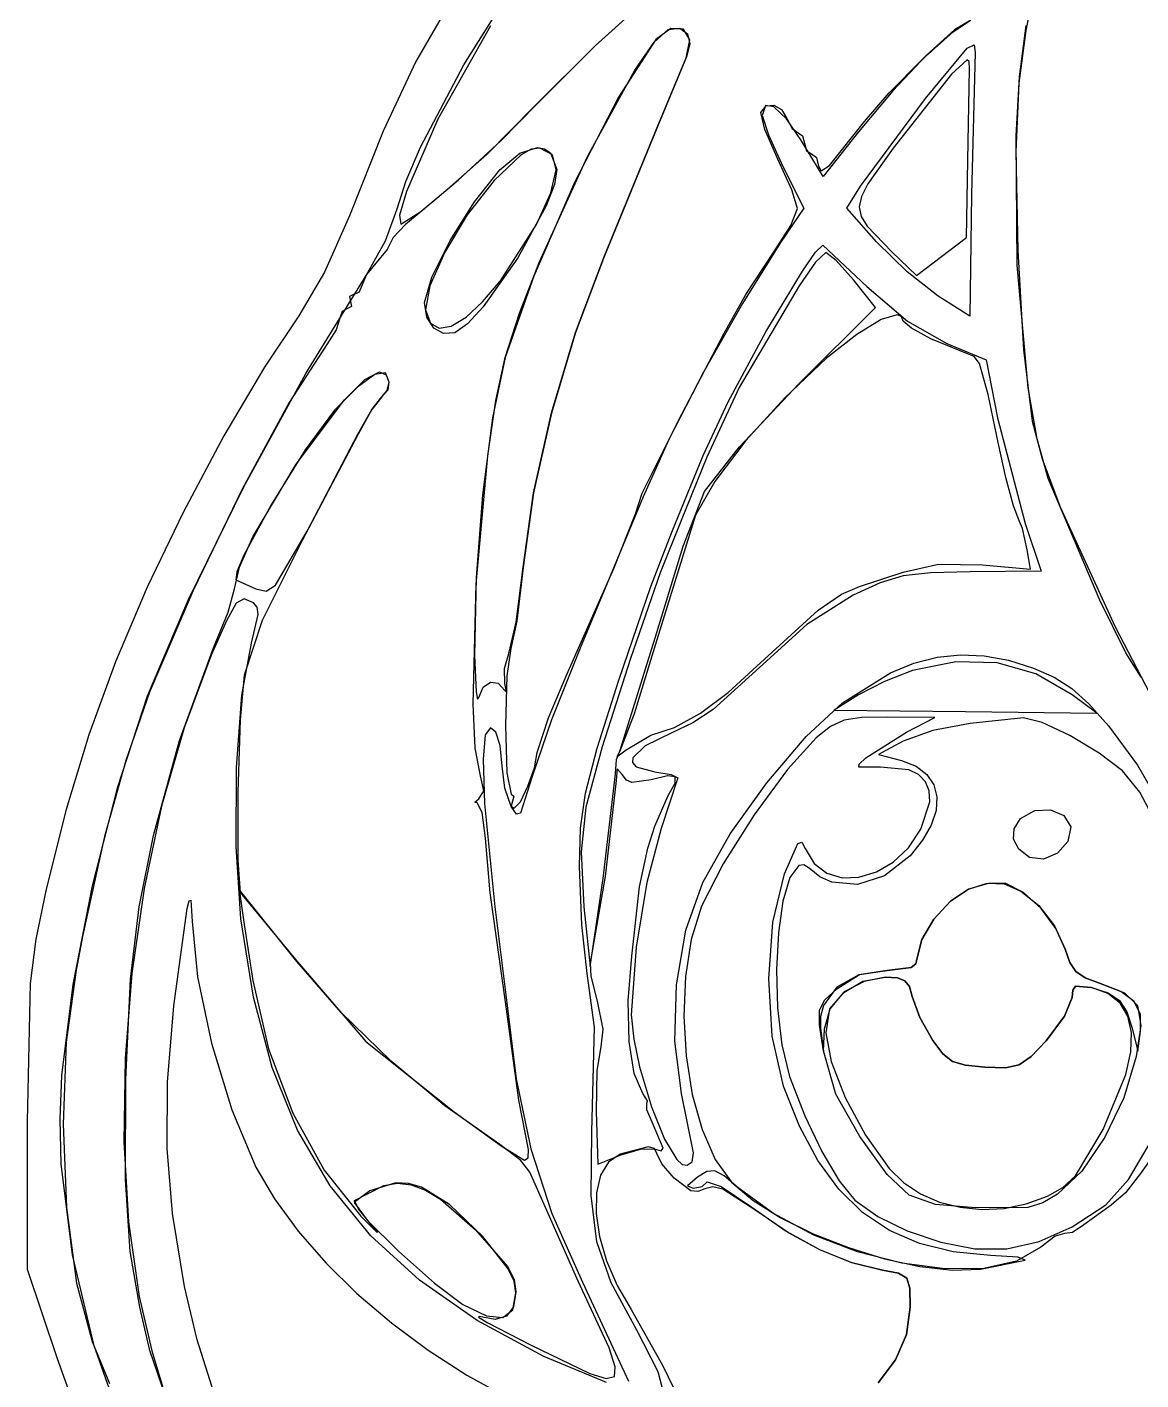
# Model space of a CAD drawing. Extents: x 92 to 340, y 24 to 544.
# Drawn here: x 100.4 to 156.2, y 415.8 to 483.7 of the extents above; entities that cross this region are included whole.
import ezdxf

# ---------------------------------------------------------------- set-up
doc = ezdxf.new("R2010")
doc.units = 0

msp = doc.modelspace()

# ---------------------------------------------------------------- linework, layer by layer
at = {"layer": 'Layer 1'}
for p, q in [((151.018909, 486.390945), (150.441825, 483.490107)), ((122.27991, 481.769124), (125.054146, 486.205191)), ((132.753184, 486.24742), (128.851679, 482.731105)), ((128.865658, 482.745922), (132.741895, 486.237542)), ((121.681924, 485.091306), (119.873127, 481.937928)), ((123.611521, 483.724688), (120.967576, 479.044399)), ((132.642858, 483.598763), (131.887114, 483.041021)), ((132.515764, 483.549021), (133.089287, 483.604457)), ((133.280366, 483.55246), (132.642858, 483.598763)), ((133.089287, 483.604457), (133.472277, 483.332636)), ((146.789487, 483.432113), (147.669343, 484.01116)), ((147.685924, 484.01116), (146.855065, 483.528747)), ((150.125976, 481.173895), (150.454878, 483.750457)), ((131.887114, 483.041021), (130.017914, 480.150826)), ((131.811548, 482.90384), (132.515764, 483.549021)), ((133.601367, 483.021574), (133.280366, 483.55246)), ((133.407587, 482.125562), (133.601367, 483.021574)), ((133.472277, 483.332636), (133.605435, 482.823285)), ((145.244568, 482.043144), (146.789487, 483.432113)), ((146.855065, 483.528747), (145.460247, 482.258735)), ((150.441825, 483.490107), (150.083756, 480.844272)), ((128.851679, 482.731105), (125.83309, 479.715382)), ((125.92446, 479.802518), (128.865658, 482.745922)), ((130.841132, 481.501988), (131.811548, 482.90384)), ((133.605435, 482.823285), (133.429459, 482.166131)), ((145.460247, 482.258735), (143.76936, 480.466965)), ((145.411564, 480.088974), (147.498202, 482.603796)), ((147.498202, 482.603796), (147.844459, 482.777953)), ((147.890182, 482.382031), (147.712029, 475.268968)), ((147.844459, 482.777953), (147.890182, 482.382031)), ((119.873127, 481.937928), (118.232935, 478.446743)), ((120.106809, 477.649299), (122.27991, 481.769124)), ((133.429459, 482.166131), (131.99718, 478.71949)), ((131.99718, 478.71949), (133.407587, 482.125562)), ((143.581181, 480.366506), (145.244568, 482.043144)), ((147.487883, 482.020875), (146.716842, 481.300414)), ((147.600237, 481.93085), (147.487883, 482.020875)), ((147.524351, 476.973592), (147.612546, 481.564997)), ((147.612546, 481.564997), (147.600237, 481.93085)), ((128.452688, 477.134855), (130.841132, 481.501988)), ((146.716842, 481.300414), (143.781377, 477.596598)), ((149.945886, 478.205592), (150.125976, 481.173895)), ((143.76936, 480.466965), (142.050295, 478.419276)), ((142.345923, 478.924454), (143.581181, 480.366506)), ((150.083756, 480.844272), (149.930639, 477.405949)), ((125.83309, 479.715382), (123.432833, 477.27826)), ((124.128693, 477.961183), (125.92446, 479.802518)), ((130.017914, 480.150826), (127.823773, 475.866707)), ((137.158323, 479.384829), (137.419847, 479.715652)), ((137.388301, 479.736488), (137.230642, 479.238426)), ((137.815107, 479.660834), (137.388301, 479.736488)), ((137.419847, 479.715652), (137.802716, 479.755202)), ((137.802716, 479.755202), (138.190149, 479.531425)), ((138.441806, 479.056211), (137.815107, 479.660834)), ((138.190149, 479.531425), (138.465365, 479.072268)), ((142.146251, 475.684541), (145.411564, 480.088974)), ((120.967576, 479.044399), (119.391232, 475.425999)), ((137.354864, 478.534634), (137.158323, 479.384829)), ((137.230642, 479.238426), (137.53531, 478.25422)), ((139.199143, 477.967367), (138.441806, 479.056211)), ((138.465365, 479.072268), (138.720071, 478.573969)), ((140.589309, 476.727838), (142.345923, 478.924454)), ((118.232935, 478.446743), (116.543035, 474.197229)), ((131.99718, 478.71949), (129.316773, 472.193097)), ((129.316773, 472.193097), (131.99718, 478.71949)), ((138.010987, 477.042031), (137.354864, 478.534634)), ((137.53531, 478.25422), (138.267809, 476.644803)), ((138.720071, 478.573969), (139.018168, 478.366712)), ((139.018168, 478.366712), (139.250605, 478.211269)), ((139.250605, 478.211269), (139.34731, 477.837545)), ((142.050295, 478.419276), (140.285347, 476.179136)), ((150.001382, 471.726813), (149.945886, 478.205592)), ((119.371795, 475.926084), (120.106809, 477.649299)), ((121.994822, 475.991193), (124.128693, 477.961183)), ((125.079413, 477.349802), (125.959209, 477.632008)), ((125.653262, 477.538963), (125.142616, 477.261811)), ((126.078977, 477.590953), (125.653262, 477.538963)), ((125.959209, 477.632008), (126.319413, 477.564555)), ((126.716513, 477.258758), (126.078977, 477.590953)), ((126.319413, 477.564555), (126.610139, 477.357993)), ((140.285347, 476.179136), (139.199143, 477.967367)), ((139.34731, 477.837545), (139.450939, 477.463821)), ((143.781377, 477.596598), (142.5161, 475.804529)), ((123.432833, 477.27826), (121.018023, 475.15361)), ((125.142616, 477.261811), (123.785567, 475.974877)), ((124.068848, 476.511805), (125.079413, 477.349802)), ((126.052403, 471.860797), (128.452688, 477.134855)), ((126.610139, 477.357993), (126.934111, 476.527328)), ((126.90042, 476.510041), (126.716513, 477.258758)), ((138.705563, 475.510665), (138.010987, 477.042031)), ((139.450939, 477.463821), (139.700088, 477.308378)), ((139.700088, 477.308378), (139.949414, 477.126962)), ((139.949414, 477.126962), (140.053219, 476.691016)), ((147.461204, 473.111025), (147.524351, 476.973592)), ((149.930639, 477.405949), (150.027752, 472.469454)), ((122.806393, 474.908622), (124.068848, 476.511805)), ((126.630832, 475.346723), (126.90042, 476.510041)), ((126.934111, 476.527328), (126.820985, 475.778324)), ((138.267809, 476.644803), (139.304977, 474.590224)), ((140.053219, 476.691016), (140.182804, 476.453161)), ((140.182804, 476.453161), (140.589309, 476.727838)), ((118.938397, 474.543657), (119.371795, 475.926084)), ((120.121499, 474.421386), (121.994822, 475.991193)), ((123.785567, 475.974877), (122.445529, 474.252113)), ((127.823773, 475.866707), (125.775086, 471.182735)), ((126.820985, 475.778324), (126.405941, 474.707914)), ((138.994532, 474.56694), (138.705563, 475.510665)), ((141.460097, 474.589871), (142.146251, 475.684541)), ((142.5161, 475.804529), (142.197392, 475.177643)), ((119.391232, 475.425999), (119.044071, 474.233129)), ((121.018023, 475.15361), (119.343386, 473.771911)), ((121.584717, 472.962374), (122.806393, 474.908622)), ((125.907879, 473.77072), (126.630832, 475.346723)), ((142.197392, 475.177643), (142.08694, 474.652489)), ((147.712029, 475.268968), (147.633712, 469.172612)), ((116.543035, 474.197229), (115.289262, 471.368919)), ((118.342202, 472.949188), (118.938397, 474.543657)), ((119.044071, 474.233129), (119.107378, 473.780598)), ((119.107378, 473.780598), (120.121499, 474.421386)), ((122.445529, 474.252113), (121.316033, 472.385581)), ((126.405941, 474.707914), (124.973326, 472.088631)), ((139.304977, 474.590224), (138.147512, 472.862317)), ((138.651896, 473.716877), (138.994532, 474.56694)), ((142.956582, 472.889834), (141.460097, 474.589871)), ((142.08694, 474.652489), (142.183971, 474.170793)), ((142.183971, 474.170793), (142.487712, 473.67428)), ((119.343386, 473.771911), (118.72285, 473.121256)), ((124.105211, 470.933988), (125.907879, 473.77072)), ((137.828248, 472.411467), (138.651896, 473.716877)), ((142.487712, 473.67428), (143.712232, 472.403705)), ((117.379824, 471.211316), (118.342202, 472.949188)), ((118.72285, 473.121256), (118.42828, 472.516242)), ((120.662219, 471.128639), (121.584717, 472.962374)), ((138.147512, 472.862317), (136.228504, 469.802034)), ((144.480539, 471.393041), (142.956582, 472.889834)), ((146.210606, 472.157114), (147.461204, 473.111025)), ((118.42828, 472.516242), (117.38635, 471.261807)), ((121.316033, 472.385581), (120.56423, 470.691624)), ((124.973326, 472.088631), (123.242724, 469.640996)), ((129.316773, 472.193097), (127.865726, 468.354773)), ((127.866839, 468.357557), (129.316773, 472.193097)), ((136.41008, 470.252818), (137.828248, 472.411467)), ((139.239751, 471.425276), (139.899815, 472.371435)), ((139.899815, 472.371435), (140.269824, 472.722264)), ((140.4127, 472.369486), (139.901877, 471.877184)), ((140.269824, 472.722264), (142.464809, 470.663099)), ((140.937457, 471.96238), (140.4127, 472.369486)), ((143.712232, 472.403705), (144.960361, 471.203202)), ((144.960361, 471.203202), (146.210606, 472.157114)), ((150.027752, 472.469454), (150.318408, 467.485004)), ((125.067187, 469.325287), (126.052403, 471.860797)), ((137.412455, 468.384947), (139.239751, 471.425276)), ((139.901877, 471.877184), (139.075671, 470.69379)), ((141.796648, 470.983774), (140.937457, 471.96238)), ((146.043389, 470.181204), (144.480539, 471.393041)), ((150.559852, 465.580218), (150.001382, 471.726813)), ((115.289262, 471.368919), (114.005855, 469.185665)), ((114.36011, 466.295211), (117.379824, 471.211316)), ((117.38635, 471.261807), (117.122296, 470.620413)), ((120.297298, 469.862998), (120.662219, 471.128639)), ((123.215719, 469.886105), (124.105211, 470.933988)), ((125.775086, 471.182735), (124.342251, 467.092985)), ((142.89414, 469.598062), (141.796648, 470.983774)), ((116.748704, 470.252818), (116.548944, 470.149189)), ((116.548944, 470.149189), (116.593129, 469.90004)), ((117.012494, 470.360812), (116.748704, 470.252818)), ((117.122296, 470.620413), (117.012494, 470.360812)), ((120.56423, 470.691624), (120.35727, 469.486584)), ((135.31541, 468.312539), (136.41008, 470.252818)), ((139.075671, 470.69379), (136.066475, 465.593591)), ((142.464809, 470.663099), (144.498089, 468.924962)), ((147.633712, 469.172612), (146.043389, 470.181204)), ((116.173764, 469.405842), (116.063962, 469.06572)), ((116.437554, 469.547262), (116.173764, 469.405842)), ((116.637314, 469.650891), (116.437554, 469.547262)), ((116.593129, 469.90004), (116.637314, 469.650891)), ((120.424287, 469.120406), (120.297298, 469.862998)), ((120.35727, 469.486584), (120.594543, 468.826581)), ((122.383142, 469.123046), (123.215719, 469.886105)), ((123.242724, 469.640996), (122.455196, 468.785146)), ((136.228504, 469.802034), (134.282873, 466.366175)), ((139.060854, 465.780299), (142.89414, 469.598062)), ((114.005855, 469.185665), (112.279619, 466.618659)), ((116.063962, 469.06572), (115.869317, 468.47808)), ((120.762877, 468.57602), (120.424287, 469.120406)), ((120.594543, 468.826581), (121.035789, 468.564908)), ((121.035789, 468.564908), (121.644244, 468.673188)), ((121.644244, 468.673188), (122.383142, 469.123046)), ((122.455196, 468.785146), (121.820593, 468.336528)), ((124.342251, 467.092985), (125.067187, 469.325287)), ((143.179141, 469.003852), (141.959868, 468.258757)), ((143.991153, 469.243658), (143.179141, 469.003852)), ((144.210154, 469.157449), (143.991153, 469.243658)), ((144.286202, 468.924962), (144.210154, 469.157449)), ((144.708902, 468.57408), (144.286202, 468.924962)), ((144.498089, 468.924962), (146.482951, 467.792191)), ((115.869317, 468.47808), (115.401092, 467.741744)), ((121.249501, 468.293506), (120.762877, 468.57602)), ((121.820593, 468.336528), (121.249501, 468.293506)), ((127.865726, 468.354773), (126.661104, 464.313448)), ((126.662339, 464.31799), (127.866839, 468.357557)), ((133.008242, 463.902814), (135.31541, 468.312539)), ((135.51392, 464.877231), (137.412455, 468.384947)), ((141.959868, 468.258757), (140.443038, 467.061588)), ((145.682894, 468.032698), (144.708902, 468.57408)), ((147.520118, 467.277488), (145.682894, 468.032698)), ((115.401092, 467.741744), (113.522891, 464.844957)), ((146.482951, 467.792191), (148.44228, 466.980096)), ((150.318408, 467.485004), (150.74592, 463.902814)), ((124.342251, 467.092985), (123.71161, 464.075383)), ((123.874124, 464.937643), (124.342251, 467.092985)), ((140.443038, 467.061588), (138.354427, 465.083408)), ((147.842899, 467.14696), (147.520118, 467.277488)), ((148.106347, 466.795505), (147.842899, 467.14696)), ((148.55023, 465.241959), (148.106347, 466.795505)), ((148.44228, 466.980096), (149.020836, 464.067209)), ((112.279619, 466.618659), (110.251989, 463.166787)), ((111.253481, 460.617304), (114.36011, 466.295211)), ((116.295456, 464.976075), (117.313097, 465.993371)), ((117.810345, 466.241997), (116.949727, 465.612189)), ((117.313097, 465.993371), (118.039519, 466.37226)), ((118.347841, 466.330864), (117.810345, 466.241997)), ((118.039519, 466.37226), (118.377127, 466.224898)), ((118.533408, 465.863907), (118.347841, 466.330864)), ((118.377127, 466.224898), (118.520532, 465.875725)), ((134.282873, 466.366175), (132.546858, 462.991831)), ((116.949727, 465.612189), (115.794792, 464.456323)), ((118.455444, 465.46411), (118.167577, 465.129423)), ((118.167577, 465.129423), (118.425899, 465.438457)), ((118.425899, 465.438457), (118.533408, 465.863907)), ((118.520532, 465.875725), (118.455444, 465.46411)), ((136.066475, 465.593591), (134.457454, 462.104705)), ((136.090949, 462.617688), (139.060854, 465.780299)), ((151.008478, 463.027146), (150.559852, 465.580218)), ((113.522891, 464.844957), (111.171813, 460.497492)), ((113.864964, 461.74249), (116.295456, 464.976075)), ((117.663898, 464.485868), (118.167577, 465.129423)), ((118.167577, 465.129423), (117.66553, 464.485868)), ((123.466975, 462.163563), (123.874124, 464.937643)), ((134.270129, 462.178082), (135.51392, 464.877231)), ((138.354427, 465.083408), (136.411668, 462.930205)), ((149.054702, 462.84448), (148.55023, 465.241959)), ((115.794792, 464.456323), (114.322049, 462.466941)), ((116.967074, 463.256525), (117.663898, 464.485868)), ((117.66553, 464.485868), (116.972718, 463.256525)), ((123.71161, 464.075383), (123.210054, 460.220473)), ((126.661104, 464.313448), (125.764789, 460.305989)), ((125.765881, 460.314075), (126.662339, 464.31799)), ((149.020836, 464.067209), (150.402667, 458.773069)), ((116.972718, 463.256525), (114.166016, 457.918641)), ((114.422486, 458.391716), (116.967074, 463.256525)), ((131.212249, 460.291778), (133.008242, 463.902814)), ((150.74592, 463.902814), (151.257635, 462.02453)), ((110.251989, 463.166787), (108.199025, 459.323662)), ((132.546858, 462.991831), (131.256699, 460.116095)), ((134.333629, 460.375034), (136.090949, 462.617688)), ((136.411668, 462.930205), (134.843823, 460.876486)), ((149.429705, 461.08059), (149.054702, 462.84448)), ((151.559779, 461.031907), (151.008478, 463.027146)), ((114.322049, 462.466941), (112.609163, 459.705902)), ((122.892862, 455.730447), (123.466975, 462.163563)), ((132.69427, 458.349383), (134.270129, 462.178082)), ((134.457454, 462.104705), (133.156056, 458.93323)), ((151.257635, 462.02453), (152.138247, 459.642182)), ((111.704943, 458.103959), (113.864964, 461.74249)), ((108.471761, 454.969692), (111.253481, 460.617304)), ((134.843823, 460.876486), (133.879957, 459.196755)), ((149.822347, 459.669478), (149.429705, 461.08059)), ((154.145774, 454.929685), (151.559779, 461.031907)), ((111.171813, 460.497492), (108.713843, 455.416932)), ((123.210054, 460.220473), (122.892713, 456.067047)), ((125.764789, 460.305989), (125.238659, 456.569265)), ((125.240071, 456.585493), (125.765881, 460.314075)), ((131.256699, 460.116095), (128.098278, 452.529251)), ((130.880638, 459.261314), (131.212249, 460.291778)), ((133.261537, 457.647619), (134.333629, 460.375034)), ((108.199025, 459.323662), (106.396786, 455.582898)), ((112.609163, 459.705902), (111.251017, 457.194498)), ((129.789496, 456.522345), (130.880638, 459.261314)), ((133.879957, 459.196755), (131.942853, 452.93671)), ((150.120797, 458.875727), (149.822347, 459.669478)), ((152.138247, 459.642182), (154.914345, 453.592171)), ((133.156056, 458.93323), (132.105301, 456.307167)), ((150.268259, 458.522949), (150.120797, 458.875727)), ((150.501445, 457.461088), (150.268259, 458.522949)), ((150.402667, 458.773069), (151.205942, 456.39217)), ((111.02539, 456.580482), (111.704943, 458.103959)), ((114.166016, 457.918641), (112.166735, 453.920079)), ((112.833706, 455.683748), (114.422486, 458.391716)), ((131.636685, 455.620777), (132.69427, 458.349383)), ((111.251017, 457.194498), (110.890873, 456.351562)), ((131.938619, 453.319474), (133.261537, 457.647619)), ((150.661253, 456.487068), (150.501445, 457.461088)), ((110.772292, 455.492939), (111.02539, 456.580482)), ((124.894304, 453.821653), (125.240071, 456.585493)), ((125.238659, 456.569265), (124.924378, 453.880259)), ((127.425883, 451.202806), (129.789496, 456.522345)), ((144.286202, 456.339959), (146.052429, 456.742964)), ((146.052429, 456.742964), (148.267655, 456.703321)), ((148.267655, 456.703321), (150.661253, 456.487068)), ((110.890873, 456.351562), (110.842495, 455.95402)), ((110.842495, 455.95402), (111.843679, 455.497525)), ((122.892713, 456.067047), (122.814722, 452.153895)), ((132.105301, 456.307167), (130.616892, 452.006655)), ((143.137369, 455.799702), (141.790298, 455.183906)), ((142.098978, 455.622056), (144.286202, 456.339959)), ((144.2907, 456.145755), (143.137369, 455.799702)), ((145.65874, 456.303689), (144.2907, 456.145755)), ((147.64994, 456.355129), (145.65874, 456.303689)), ((151.205942, 456.39217), (147.64994, 456.355129)), ((106.396786, 455.582898), (104.813767, 451.839995)), ((108.713843, 455.416932), (106.514967, 450.320861)), ((110.46736, 454.330315), (110.772292, 455.492939)), ((111.843679, 455.497525), (112.366325, 455.390397)), ((112.366325, 455.390397), (112.833706, 455.683748)), ((122.73441, 449.736142), (122.892862, 455.730447)), ((130.039615, 450.922347), (131.636685, 455.620777)), ((141.790298, 455.183906), (139.46258, 453.718775)), ((140.0302, 454.423052), (141.203661, 455.232402)), ((141.203661, 455.232402), (142.098978, 455.622056)), ((106.426773, 450.144472), (108.471761, 454.969692)), ((110.868292, 454.779005), (110.373868, 453.904336)), ((111.263828, 455.007429), (110.868292, 454.779005)), ((111.730437, 454.800083), (111.263828, 455.007429)), ((111.912333, 454.585561), (111.730437, 454.800083)), ((111.957406, 454.217911), (111.912333, 454.585561)), ((155.44236, 452.291969), (154.145774, 454.929685)), ((110.373868, 453.904336), (109.610594, 452.172945)), ((109.734066, 452.53666), (110.46736, 454.330315)), ((112.166735, 453.920079), (111.262301, 451.166117)), ((111.624251, 452.776901), (111.957406, 454.217911)), ((124.52499, 452.250557), (124.894304, 453.821653)), ((124.924378, 453.880259), (124.632587, 452.512318)), ((136.957592, 451.629667), (140.0302, 454.423052)), ((130.129574, 447.461948), (131.938619, 453.319474)), ((139.46258, 453.718775), (137.084592, 451.561228)), ((154.914345, 453.592171), (156.858769, 449.840113)), ((108.026268, 447.902039), (109.734066, 452.53666)), ((111.15025, 450.172744), (111.624251, 452.776901)), ((124.632587, 452.512318), (124.42781, 451.131639)), ((128.098278, 452.529251), (126.65718, 448.928843)), ((131.942853, 452.93671), (130.814095, 449.228263)), ((104.813767, 451.839995), (103.483061, 448.185099)), ((109.610594, 452.172945), (108.249611, 448.540398)), ((122.814722, 452.153895), (122.893568, 450.344938)), ((124.308825, 451.511663), (124.52499, 452.250557)), ((130.616892, 452.006655), (129.203824, 447.575504)), ((143.65205, 451.289953), (144.823335, 451.767685)), ((146.927826, 451.845953), (144.75328, 451.400714)), ((144.823335, 451.767685), (145.988709, 452.067377)), ((145.988709, 452.067377), (147.159175, 452.191021)), ((148.992966, 451.791063), (146.927826, 451.845953)), ((147.159175, 452.191021), (148.34574, 452.140611)), ((148.34574, 452.140611), (149.559408, 451.918139)), ((150.937986, 451.237698), (148.992966, 451.791063)), ((149.559408, 451.918139), (150.811184, 451.525598)), ((156.208687, 451.070867), (155.44236, 452.291969)), ((111.262301, 451.166117), (111.065627, 448.937448)), ((124.331314, 450.748428), (124.308825, 451.511663)), ((124.42781, 451.131639), (124.361477, 448.64715)), ((126.506896, 449.032869), (127.425883, 451.202806)), ((137.084592, 451.561228), (134.773984, 449.449632)), ((135.514713, 450.297104), (136.957592, 451.629667)), ((141.247725, 449.7924), (143.65205, 451.289953)), ((144.75328, 451.400714), (143.35284, 450.852762)), ((150.811184, 451.525598), (151.858593, 451.06837)), ((152.752168, 450.187511), (150.937986, 451.237698)), ((151.858593, 451.06837), (152.742291, 450.504879)), ((123.015805, 450.056277), (123.24263, 450.573213)), ((123.24263, 450.573213), (123.606179, 450.823349)), ((123.606179, 450.823349), (124.000949, 450.778144)), ((124.000949, 450.778144), (124.321437, 450.409056)), ((124.321437, 450.409056), (124.408, 450.326858)), ((124.408, 450.326858), (124.331314, 450.748428)), ((128.96109, 447.513415), (130.039615, 450.922347)), ((143.35284, 450.852762), (142.054528, 450.182572)), ((152.742291, 450.504879), (153.600324, 449.728993)), ((104.93004, 445.567707), (106.426773, 450.144472)), ((106.514967, 450.320861), (105.341098, 446.897768)), ((110.886592, 446.546269), (111.15025, 450.172744)), ((122.846837, 447.510578), (122.73441, 449.736142)), ((122.893568, 450.344938), (122.952537, 449.976142)), ((122.952537, 449.976142), (123.015805, 450.056277)), ((134.130473, 449.264644), (135.514713, 450.297104)), ((139.426646, 448.104858), (141.247725, 449.7924)), ((142.054528, 450.182572), (140.828978, 449.424805)), ((153.985833, 449.269935), (152.752168, 450.187511)), ((153.600324, 449.728993), (154.570739, 448.634582)), ((125.941746, 447.294026), (126.506896, 449.032869)), ((130.814095, 449.228263), (130.091474, 447.35682)), ((132.83123, 448.549419), (134.130473, 449.264644)), ((134.773984, 449.449632), (133.751931, 448.783548)), ((140.828978, 449.424805), (147.407229, 449.347546)), ((142.197696, 449.048055), (141.324939, 448.913409)), ((143.504799, 449.070616), (142.197696, 449.048055)), ((145.873703, 449.055094), (143.504799, 449.070616)), ((144.462591, 448.323079), (145.873703, 449.055094)), ((147.407229, 449.347546), (153.985833, 449.269935)), ((150.319059, 449.032516), (147.637593, 448.756643)), ((151.249874, 448.802791), (150.319059, 449.032516)), ((108.249611, 448.540398), (107.127555, 444.607924)), ((111.065627, 448.937448), (110.949122, 445.301756)), ((123.609046, 448.530573), (123.335069, 448.179146)), ((123.879847, 448.317743), (123.609046, 448.530573)), ((124.361477, 448.64715), (124.432462, 446.268825)), ((126.65718, 448.928843), (125.69974, 446.088583)), ((131.643344, 448.168562), (132.83123, 448.549419)), ((133.751931, 448.783548), (132.693564, 448.283921)), ((140.650025, 448.597987), (139.936449, 448.033096)), ((141.324939, 448.913409), (140.650025, 448.597987)), ((142.409776, 447.027326), (144.462591, 448.323079)), ((145.779996, 448.404262), (144.286202, 447.867996)), ((147.637593, 448.756643), (145.779996, 448.404262)), ((152.645894, 448.144574), (151.249874, 448.802791)), ((154.570739, 448.634582), (156.033401, 446.655983)), ((103.483061, 448.185099), (102.346625, 444.444147)), ((106.713228, 443.135126), (108.026268, 447.902039)), ((123.335069, 448.179146), (123.235685, 446.966427)), ((124.09072, 447.645001), (123.879847, 448.317743)), ((124.184912, 446.616692), (124.09072, 447.645001)), ((130.414971, 447.437254), (131.643344, 448.168562)), ((132.693564, 448.283921), (131.351459, 447.623548)), ((137.45029, 445.781887), (139.426646, 448.104858)), ((139.936449, 448.033096), (138.490451, 446.45012)), ((144.286202, 447.867996), (143.051479, 447.200892)), ((154.118246, 447.266222), (152.645894, 448.144574)), ((123.106116, 446.123156), (122.846837, 447.510578)), ((123.235685, 446.966427), (123.307817, 444.738767)), ((125.806797, 446.53138), (125.941746, 447.294026)), ((128.365728, 445.263127), (128.96109, 447.513415)), ((129.203824, 447.575504), (128.379089, 444.557527)), ((129.924918, 446.938646), (130.129574, 447.461948)), ((129.945776, 447.084961), (130.414971, 447.437254)), ((130.091474, 447.35682), (129.945776, 447.084961)), ((130.745127, 447.034778), (130.726548, 446.787388)), ((131.351459, 447.623548), (130.745127, 447.034778)), ((142.089679, 446.7187), (142.409776, 447.027326)), ((143.051479, 447.200892), (144.211766, 446.895034)), ((155.278059, 446.376097), (154.118246, 447.266222)), ((105.341098, 446.897768), (104.264596, 443.088912)), ((110.859472, 442.580531), (110.886592, 446.546269)), ((124.327478, 445.510733), (124.184912, 446.616692)), ((125.486045, 445.607174), (125.806797, 446.53138)), ((129.86499, 446.227225), (129.924918, 446.938646)), ((129.955345, 446.483077), (129.911557, 445.897025)), ((130.211065, 446.187008), (129.955345, 446.483077)), ((130.726548, 446.787388), (130.902317, 446.58207)), ((130.902317, 446.58207), (131.850777, 446.329883)), ((131.850777, 446.329883), (132.660579, 446.193094)), ((138.490451, 446.45012), (136.8182, 444.177276)), ((142.069389, 446.562011), (142.089679, 446.7187)), ((143.154843, 446.563423), (142.069389, 446.562011)), ((144.570662, 446.431467), (143.154843, 446.563423)), ((144.211766, 446.895034), (144.938184, 446.609215)), ((145.062858, 446.185864), (144.570662, 446.431467)), ((144.938184, 446.609215), (145.475384, 446.19671)), ((156.139906, 445.301865), (155.278059, 446.376097)), ((156.033401, 446.655983), (157.03066, 444.925827)), ((123.266807, 445.376898), (123.106116, 446.123156)), ((124.432462, 446.268825), (124.639642, 445.206638)), ((125.69974, 446.088583), (125.112806, 444.253564)), ((129.251862, 440.972244), (129.86499, 446.227225)), ((129.911557, 445.897025), (129.351786, 441.083149)), ((130.419651, 445.915656), (130.211065, 446.187008)), ((130.693357, 445.788898), (130.419651, 445.915656)), ((131.65428, 445.930539), (130.693357, 445.788898)), ((132.473243, 446.123856), (131.65428, 445.930539)), ((132.997306, 446.019792), (132.159105, 443.484376)), ((132.862721, 446.079543), (132.473243, 446.123856)), ((132.505886, 445.136083), (132.86088, 445.762115)), ((132.660579, 446.193094), (132.997306, 446.019792)), ((132.86088, 445.762115), (132.862721, 446.079543)), ((135.621373, 443.212654), (137.45029, 445.781887)), ((145.404861, 445.830306), (145.062858, 446.185864)), ((145.591884, 445.372139), (145.404861, 445.830306)), ((145.475384, 446.19671), (145.821703, 445.676453)), ((145.821703, 445.676453), (145.975479, 445.067379)), ((103.657509, 440.612322), (104.93004, 445.567707)), ((110.949122, 445.301756), (110.941229, 441.874623)), ((122.816971, 444.802311), (123.017922, 444.966397)), ((123.017922, 444.966397), (123.266807, 445.376898)), ((124.644934, 444.585749), (124.327478, 445.510733)), ((124.639642, 445.206638), (124.777182, 445.102216)), ((124.777182, 445.102216), (124.707023, 444.852802)), ((125.105629, 444.827893), (125.486045, 445.607174)), ((128.112538, 443.505295), (128.365728, 445.263127)), ((131.850072, 443.606085), (132.505886, 445.136083)), ((145.619141, 444.818709), (145.591884, 445.372139)), ((145.975479, 445.067379), (145.935052, 444.388422)), ((156.909145, 443.847352), (156.139906, 445.301865)), ((102.346625, 444.444147), (101.346417, 440.443077)), ((107.127555, 444.607924), (106.255051, 440.47039)), ((122.934314, 444.778719), (122.816971, 444.802311)), ((123.198897, 444.288489), (122.934314, 444.778719)), ((123.352355, 443.002129), (123.198897, 444.288489)), ((123.307817, 444.738767), (123.832486, 439.561132)), ((124.707023, 444.852802), (124.641935, 444.603653)), ((124.641935, 444.603653), (124.79169, 444.500024)), ((124.903609, 444.205162), (124.644934, 444.585749)), ((124.79169, 444.500024), (125.105629, 444.827893)), ((125.112806, 444.253564), (124.903609, 444.205162)), ((128.379089, 444.557527), (128.154502, 442.312271)), ((145.175203, 443.455448), (145.619141, 444.818709)), ((145.935052, 444.388422), (145.698758, 443.658516)), ((150.166306, 443.979676), (150.878063, 444.386281)), ((150.878063, 444.386281), (151.674388, 444.429512)), ((151.674388, 444.429512), (152.346292, 444.143933)), ((131.485652, 442.501537), (131.850072, 443.606085)), ((136.8182, 444.177276), (135.264682, 441.720348)), ((145.698758, 443.658516), (145.264936, 442.896596)), ((149.843591, 443.47586), (150.166306, 443.979676)), ((152.346292, 444.143933), (152.684788, 443.564104)), ((104.264596, 443.088912), (103.187565, 438.15002)), ((106.008378, 439.561132), (106.713228, 443.135126)), ((123.598947, 440.266688), (123.352355, 443.002129)), ((128.060531, 441.57373), (128.112538, 443.505295)), ((132.159105, 443.484376), (131.445039, 440.775394)), ((134.242612, 440.78633), (135.621373, 443.212654)), ((144.552494, 442.523913), (145.175203, 443.455448)), ((145.264936, 442.896596), (144.631924, 442.121595)), ((149.820054, 442.950579), (149.843591, 443.47586)), ((150.083855, 442.454336), (149.820054, 442.950579)), ((152.684788, 443.564104), (152.543335, 442.841852)), ((111.095084, 438.958587), (110.859472, 442.580531)), ((128.154502, 442.312271), (128.287367, 439.561132)), ((131.079958, 440.561258), (131.485652, 442.501537)), ((138.341893, 441.209311), (139.01517, 442.740059)), ((139.01517, 442.740059), (139.20847, 442.799937)), ((139.20847, 442.799937), (139.380471, 442.48037)), ((139.380471, 442.48037), (139.822833, 441.728129)), ((143.791144, 441.805285), (144.552494, 442.523913)), ((150.623153, 442.037634), (150.083855, 442.454336)), ((152.029679, 442.255694), (151.328169, 441.942124)), ((152.543335, 442.841852), (152.029679, 442.255694)), ((110.941229, 441.874623), (111.070389, 440.271627)), ((128.177432, 438.658505), (128.060531, 441.57373)), ((135.264682, 441.720348), (134.174879, 439.585121)), ((139.052816, 441.63332), (138.60759, 441.030783)), ((139.308253, 441.666183), (139.052816, 441.63332)), ((139.582966, 441.492592), (139.308253, 441.666183)), ((139.822833, 441.728129), (140.455364, 441.244059)), ((142.945954, 441.308775), (143.791144, 441.805285)), ((144.631924, 442.121595), (143.353281, 441.12062)), ((151.328169, 441.942124), (150.623153, 442.037634)), ((128.595342, 436.562519), (129.251862, 440.972244)), ((129.351786, 441.083149), (128.599928, 436.759016)), ((137.756695, 438.791745), (138.341893, 441.209311)), ((138.60759, 441.030783), (138.262921, 439.850099)), ((140.116157, 441.068), (139.582966, 441.492592)), ((140.707622, 440.790971), (140.116157, 441.068)), ((140.455364, 441.244059), (141.223262, 441.018951)), ((141.223262, 441.018951), (142.071726, 441.043593)), ((143.353281, 441.12062), (142.004787, 440.67203)), ((142.071726, 441.043593), (142.945954, 441.308775)), ((101.346417, 440.443077), (100.823886, 437.94149)), ((102.695401, 435.66051), (103.657509, 440.612322)), ((106.255051, 440.47039), (105.642723, 436.222661)), ((113.900022, 436.819694), (111.019589, 440.435316)), ((111.019589, 440.435316), (111.271473, 438.675306)), ((111.070389, 440.271627), (113.834758, 436.915297)), ((124.352128, 434.798629), (123.598947, 440.266688)), ((130.687316, 437.091686), (131.079958, 440.561258)), ((131.445039, 440.775394), (130.905332, 437.542536)), ((133.403998, 438.387434), (134.242612, 440.78633)), ((142.004787, 440.67203), (140.707622, 440.790971)), ((146.658259, 439.844771), (147.556454, 440.446252)), ((147.556454, 440.446252), (146.658259, 439.844771)), ((147.556454, 440.446252), (148.504176, 440.739135)), ((148.568398, 440.735574), (147.556454, 440.446252)), ((148.504176, 440.739135), (149.348346, 440.713922)), ((149.401483, 440.739411), (148.568398, 440.735574)), ((149.348346, 440.713922), (150.178162, 440.349911)), ((150.3124, 440.274642), (149.401483, 440.739411)), ((150.178162, 440.349911), (151.082823, 439.626396)), ((151.203738, 439.471835), (150.3124, 440.274642)), ((105.57569, 435.937689), (106.008378, 439.561132)), ((108.399419, 439.478626), (108.507614, 439.865209)), ((108.507614, 439.865209), (108.588111, 439.893344)), ((108.588111, 439.893344), (108.655624, 438.826295)), ((123.832486, 439.561132), (124.374706, 435.151407)), ((128.287367, 439.561132), (128.595342, 436.562519)), ((134.174879, 439.585121), (133.663114, 437.928697)), ((138.262921, 439.850099), (138.034447, 438.256383)), ((145.832957, 438.937994), (146.658259, 439.844771)), ((146.658259, 439.844771), (145.832957, 438.937994)), ((151.082823, 439.626396), (151.873487, 438.604178)), ((107.741576, 434.587668), (108.399419, 439.478626)), ((111.725333, 435.025486), (111.095084, 438.958587)), ((145.228582, 437.924655), (145.832957, 438.937994)), ((145.832957, 438.937994), (145.228582, 437.924655)), ((151.94466, 438.475287), (151.203738, 439.471835)), ((103.187565, 438.15002), (102.83902, 436.38613)), ((108.655624, 438.826295), (108.921911, 436.044266)), ((111.271473, 438.675306), (111.693748, 435.856963)), ((128.455995, 436.209741), (128.177432, 438.658505)), ((132.929088, 435.64534), (133.403998, 438.387434)), ((137.551802, 435.945687), (137.756695, 438.791745)), ((138.034447, 438.256383), (137.937801, 436.414752)), ((151.873487, 438.604178), (152.404329, 437.429295)), ((152.404329, 437.429295), (151.94466, 438.475287)), ((100.823886, 437.94149), (100.534586, 435.714573)), ((130.905332, 437.542536), (130.665399, 434.147709)), ((133.663114, 437.928697), (133.372177, 436.06352)), ((144.993169, 437.003491), (145.228582, 437.924655)), ((145.228582, 437.924655), (144.993169, 437.003491)), ((113.834758, 436.915297), (117.354777, 432.808961)), ((116.130025, 434.262693), (113.900022, 436.819694)), ((130.512382, 434.838476), (130.687316, 437.091686)), ((144.92527, 436.70008), (144.993169, 437.003491)), ((144.993169, 437.003491), (144.92527, 436.70008)), ((152.404329, 437.429295), (152.633106, 436.759639)), ((152.633106, 436.759639), (152.404329, 437.429295)), ((102.83902, 436.38613), (102.348664, 432.771467)), ((105.642723, 436.222661), (105.301197, 431.959603)), ((128.818518, 433.523557), (128.455995, 436.209741)), ((128.599928, 436.759016), (128.638602, 436.086489)), ((137.937801, 436.414752), (137.988619, 434.490323)), ((140.958094, 435.454091), (142.097744, 436.161322)), ((142.066104, 436.141986), (140.967708, 435.5235)), ((143.492451, 436.374841), (142.066104, 436.141986)), ((142.097744, 436.161322), (143.492451, 436.374841)), ((143.492451, 436.374841), (144.68784, 436.508985)), ((144.68784, 436.508985), (143.492451, 436.374841)), ((144.68784, 436.508985), (144.92527, 436.70008)), ((144.92527, 436.70008), (144.68784, 436.508985)), ((152.633106, 436.759639), (152.940464, 436.308298)), ((152.940464, 436.308298), (152.633106, 436.759639)), ((152.940464, 436.308298), (153.408821, 435.993946)), ((153.408821, 435.993946), (152.940464, 436.308298)), ((100.534586, 435.714573), (100.384744, 428.801403)), ((102.129937, 431.09446), (102.695401, 435.66051)), ((105.331882, 430.908943), (105.57569, 435.937689)), ((108.921911, 436.044266), (109.632069, 432.724206)), ((111.693748, 435.856963), (112.489665, 432.443737)), ((128.638602, 436.086489), (128.95059, 434.823676)), ((132.844768, 432.827642), (132.929088, 435.64534)), ((133.372177, 436.06352), (133.291782, 434.083655)), ((137.729167, 433.069201), (137.551802, 435.945687)), ((140.967708, 435.5235), (140.296217, 434.605373)), ((140.368068, 434.894116), (140.958094, 435.454091)), ((141.308579, 435.26778), (142.268885, 435.826993)), ((142.327446, 435.81851), (141.335214, 435.302043)), ((142.268885, 435.826993), (143.407785, 436.033352)), ((143.407785, 436.033352), (142.327446, 435.81851)), ((144.00059, 435.996862), (143.407785, 436.033352)), ((143.407785, 436.033352), (144.00059, 435.996862)), ((144.376734, 435.855199), (144.00059, 435.996862)), ((144.00059, 435.996862), (144.376734, 435.855199)), ((144.602925, 435.560078), (144.376734, 435.855199)), ((144.376734, 435.855199), (144.602925, 435.560078)), ((144.745872, 435.063212), (144.602925, 435.560078)), ((144.602925, 435.560078), (144.745872, 435.063212)), ((152.787992, 435.388898), (152.92719, 435.579635)), ((152.927984, 435.580032), (152.788223, 435.388584)), ((152.92719, 435.579635), (153.720897, 435.514063)), ((153.723013, 435.519354), (152.927984, 435.580032)), ((153.408821, 435.993946), (154.120594, 435.735255)), ((154.120594, 435.735255), (153.408821, 435.993946)), ((153.720897, 435.514063), (154.558579, 435.238808)), ((154.54601, 435.206509), (153.723013, 435.519354)), ((154.120594, 435.735255), (155.380442, 435.250411)), ((155.190873, 435.320443), (154.120594, 435.735255)), ((112.665674, 431.507839), (111.725333, 435.025486)), ((125.031579, 429.859737), (124.352128, 434.798629)), ((124.374706, 435.151407), (124.891614, 430.92812)), ((128.95059, 434.823676), (129.242822, 433.422663)), ((130.556788, 432.81218), (130.512382, 434.838476)), ((140.102123, 434.380808), (140.368068, 434.894116)), ((141.335214, 435.302043), (140.603993, 434.443382)), ((140.63323, 434.445504), (141.308579, 435.26778)), ((145.127445, 434.015285), (144.745872, 435.063212)), ((144.745872, 435.063212), (145.127445, 434.015285)), ((152.752874, 435.014176), (152.37377, 434.069922)), ((152.37377, 434.069922), (152.752874, 435.014176)), ((152.752874, 435.014176), (152.787992, 435.388898)), ((152.788223, 435.388584), (152.752874, 435.014176)), ((155.155149, 434.725268), (154.54601, 435.206509)), ((154.558579, 435.238808), (155.124071, 434.860894)), ((155.124071, 434.860894), (155.499592, 434.298037)), ((155.864508, 434.812035), (155.190873, 435.320443)), ((155.380442, 435.250411), (156.038031, 434.6132)), ((156.183006, 434.161545), (155.864508, 434.812035)), ((107.424682, 430.770968), (107.741576, 434.587668)), ((118.636287, 431.819331), (116.130025, 434.262693)), ((130.665399, 434.147709), (130.787113, 432.918791)), ((133.291782, 434.083655), (133.411644, 432.083164)), ((137.988619, 434.490323), (138.202536, 432.648213)), ((140.099504, 433.627323), (140.102123, 434.380808)), ((140.296217, 434.605373), (140.151484, 434.060816)), ((140.3492, 433.449959), (140.63323, 434.445504)), ((140.603993, 434.443382), (140.405644, 433.24182)), ((155.550289, 434.077364), (155.155149, 434.725268)), ((155.499592, 434.298037), (155.767362, 433.46795)), ((156.038031, 434.6132), (156.197542, 433.615296)), ((156.187873, 433.320489), (156.183006, 434.161545)), ((128.688123, 428.272236), (128.818518, 433.523557)), ((129.242822, 433.422663), (129.137915, 432.54473)), ((140.299458, 432.346822), (140.099504, 433.627323)), ((140.151484, 434.060816), (140.150586, 433.473595)), ((140.150586, 433.473595), (140.292755, 432.329183)), ((140.292755, 432.329183), (140.3492, 433.449959)), ((145.77175, 432.85835), (145.127445, 434.015285)), ((145.127445, 434.015285), (145.77175, 432.85835)), ((152.37377, 434.069922), (151.462059, 432.842828)), ((151.462059, 432.842828), (152.37377, 434.069922)), ((155.73129, 433.26453), (155.550289, 434.077364)), ((155.767362, 433.46795), (156.044293, 432.329183)), ((156.197542, 433.615296), (155.963154, 432.048372)), ((102.348664, 432.771467), (102.188013, 428.659322)), ((109.632069, 432.724206), (110.653841, 429.375704)), ((117.354777, 432.808961), (121.791357, 429.276904)), ((130.805188, 431.203198), (130.556788, 432.81218)), ((130.787113, 432.918791), (131.083485, 431.54531)), ((133.177928, 430.201932), (132.844768, 432.827642)), ((138.29074, 430.560354), (137.729167, 433.069201)), ((140.405644, 433.24182), (140.673535, 431.811795)), ((146.269619, 432.196665), (145.77175, 432.85835)), ((145.77175, 432.85835), (146.269619, 432.196665)), ((151.462059, 432.842828), (150.703311, 432.050665)), ((150.703311, 432.050665), (151.462059, 432.842828)), ((155.698012, 432.288497), (155.73129, 433.26453)), ((156.044293, 432.329183), (156.187873, 433.320489)), ((112.489665, 432.443737), (113.711065, 429.22068)), ((129.137915, 432.54473), (128.936787, 431.345638)), ((133.411644, 432.083164), (133.721477, 430.156113)), ((138.202536, 432.648213), (138.595187, 431.053538)), ((140.917437, 430.170755), (140.299458, 432.346822)), ((146.760146, 431.80985), (146.269619, 432.196665)), ((146.269619, 432.196665), (146.760146, 431.80985)), ((150.703311, 432.050665), (150.100072, 431.635798)), ((150.100072, 431.635798), (150.703311, 432.050665)), ((155.963154, 432.048372), (155.339244, 429.990866)), ((155.450314, 431.150998), (155.698012, 432.288497)), ((105.301197, 431.959603), (105.241097, 427.776081)), ((113.942267, 428.367835), (112.665674, 431.507839)), ((121.318563, 429.580094), (118.636287, 431.819331)), ((131.083485, 431.54531), (131.675904, 429.526704)), ((140.673535, 431.811795), (141.384868, 430.002392)), ((147.410349, 431.61241), (146.760146, 431.80985)), ((146.760146, 431.80985), (147.410349, 431.61241)), ((148.387246, 431.518852), (147.410349, 431.61241)), ((147.410349, 431.61241), (148.387246, 431.518852)), ((149.409123, 431.493452), (148.387246, 431.518852)), ((148.387246, 431.518852), (149.409123, 431.493452)), ((150.100072, 431.635798), (149.409123, 431.493452)), ((149.409123, 431.493452), (150.100072, 431.635798)), ((102.037521, 428.907371), (102.129937, 431.09446)), ((105.313697, 425.884761), (105.331882, 430.908943)), ((107.39797, 427.445368), (107.424682, 430.770968)), ((124.891614, 430.92812), (125.621512, 427.4287)), ((128.936787, 431.345638), (128.901553, 429.299878)), ((131.242235, 430.201932), (130.805188, 431.203198)), ((138.595187, 431.053538), (139.36055, 429.077154)), ((154.311094, 428.398531), (155.450314, 431.150998)), ((131.478994, 429.835616), (131.242235, 430.201932)), ((133.78065, 427.217738), (133.177928, 430.201932)), ((133.721477, 430.156113), (134.210995, 428.396563)), ((139.086485, 428.561833), (138.29074, 430.560354)), ((142.111678, 428.045753), (140.917437, 430.170755)), ((110.653841, 429.375704), (111.854968, 426.508346)), ((124.076609, 427.635472), (121.318563, 429.580094)), ((125.514796, 427.400654), (125.031579, 429.859737)), ((131.440497, 429.377578), (131.444024, 429.683348)), ((131.753411, 428.642653), (131.440497, 429.377578)), ((131.444024, 429.683348), (131.478994, 429.835616)), ((131.675904, 429.526704), (132.323456, 427.9184)), ((141.384868, 430.002392), (142.401133, 428.110372)), ((155.339244, 429.990866), (154.387647, 428.002846)), ((100.384744, 428.801403), (100.385097, 421.393065)), ((102.099099, 426.669596), (102.037521, 428.907371)), ((102.188013, 428.659322), (102.356569, 424.485925)), ((113.711065, 429.22068), (115.276887, 426.3646)), ((121.791357, 429.276904), (124.135738, 427.581171)), ((128.901553, 429.299878), (128.984103, 426.650868)), ((139.36055, 429.077154), (140.214879, 427.284722)), ((115.581274, 425.567663), (113.942267, 428.367835)), ((128.660738, 425.092549), (128.688123, 428.272236)), ((132.259912, 427.463404), (131.753411, 428.642653)), ((134.210995, 428.396563), (134.869912, 426.898578)), ((140.005522, 426.847669), (139.086485, 428.561833)), ((143.485605, 426.140757), (142.111678, 428.045753)), ((142.401133, 428.110372), (143.583821, 426.432499)), ((152.923883, 426.078266), (154.311094, 428.398531)), ((154.387647, 428.002846), (153.239201, 426.313475)), ((105.241097, 427.776081), (105.473047, 423.766961)), ((107.678175, 424.176985), (107.39797, 427.445368)), ((125.130268, 426.840354), (124.076609, 427.635472)), ((124.135738, 427.581171), (125.320151, 426.861124)), ((125.494633, 426.969741), (125.514796, 427.400654)), ((125.621512, 427.4287), (126.688886, 424.186389)), ((131.502806, 427.52223), (130.114404, 427.165924)), ((130.155326, 427.128883), (131.124055, 427.411899)), ((131.124055, 427.411899), (131.80915, 427.421335)), ((131.832428, 427.445027), (131.502806, 427.52223)), ((131.80915, 427.421335), (132.152667, 427.332568)), ((131.938972, 427.198027), (131.832428, 427.445027)), ((132.152667, 427.332568), (132.259912, 427.463404)), ((132.323456, 427.9184), (132.944483, 426.890063)), ((155.573411, 425.889788), (156.732474, 427.843478)), ((157.354157, 427.839025), (156.186462, 426.188729)), ((102.655824, 422.110638), (102.099099, 426.669596)), ((125.575915, 426.263518), (125.130268, 426.840354)), ((125.320151, 426.861124), (125.494633, 426.969741)), ((128.984103, 426.650868), (130.155326, 427.128883)), ((129.522504, 426.765207), (129.125904, 426.101924)), ((130.114404, 427.165924), (129.522504, 426.765207)), ((132.197338, 426.679091), (131.938972, 427.198027)), ((132.818448, 425.949546), (132.197338, 426.679091)), ((132.944483, 426.890063), (133.219532, 426.646402)), ((133.219532, 426.646402), (133.457329, 426.611357)), ((133.457329, 426.611357), (133.72254, 426.774368)), ((133.72254, 426.774368), (133.78065, 427.217738)), ((134.869912, 426.898578), (135.687944, 425.756223)), ((141.057736, 425.409788), (140.005522, 426.847669)), ((140.214879, 427.284722), (141.07913, 425.825798)), ((111.854968, 426.508346), (112.788668, 424.911057)), ((115.276887, 426.3646), (117.106068, 424.052306)), ((127.999853, 420.795459), (125.575915, 426.263518)), ((129.125904, 426.101924), (128.921168, 425.225551)), ((133.65118, 425.323629), (132.818448, 425.949546)), ((133.987554, 426.006696), (133.483743, 425.567884)), ((134.457487, 426.289987), (133.987554, 426.006696)), ((134.846921, 426.323579), (134.457487, 426.289987)), ((135.315201, 426.065731), (134.846921, 426.323579)), ((136.021672, 425.474706), (135.315201, 426.065731)), ((144.59647, 425.103364), (143.485605, 426.140757)), ((143.583821, 426.432499), (144.299521, 425.730728)), ((153.239201, 426.313475), (152.02474, 425.151915)), ((152.290999, 425.484524), (152.923883, 426.078266)), ((156.186462, 426.188729), (155.428607, 425.226571)), ((105.55788, 422.27501), (105.313697, 425.884761)), ((117.608854, 423.069514), (115.581274, 425.567663)), ((117.563268, 425.323012), (116.769518, 424.738459)), ((116.793507, 424.839001), (118.263676, 425.589927)), ((118.867114, 425.716993), (117.563268, 425.323012)), ((118.263676, 425.589927), (118.950015, 425.699904)), ((119.500193, 425.690773), (118.867114, 425.716993)), ((118.950015, 425.699904), (119.635751, 425.625122)), ((120.145427, 425.505707), (119.500193, 425.690773)), ((119.635751, 425.625122), (120.344803, 425.359758)), ((121.546507, 424.628927), (120.145427, 425.505707)), ((120.344803, 425.359758), (121.101092, 424.897986)), ((133.483743, 425.567884), (133.771301, 425.450012)), ((133.992504, 425.28984), (133.65118, 425.323629)), ((133.771301, 425.450012), (134.214302, 425.545835)), ((134.350562, 425.418968), (133.992504, 425.28984)), ((134.214302, 425.545835), (134.467332, 425.776332)), ((134.756031, 425.527789), (134.350562, 425.418968)), ((134.467332, 425.776332), (135.17205, 425.534458)), ((135.2546, 425.409266), (134.756031, 425.527789)), ((135.17205, 425.534458), (136.701475, 424.494336)), ((136.91032, 424.328531), (135.2546, 425.409266)), ((135.687944, 425.756223), (136.766283, 424.838834)), ((137.78376, 424.181286), (136.021672, 425.474706)), ((142.25301, 424.240116), (141.057736, 425.409788)), ((141.07913, 425.825798), (141.874259, 424.849937)), ((144.299521, 425.730728), (145.150238, 425.170397)), ((151.518151, 425.052078), (152.290999, 425.484524)), ((154.444445, 424.623453), (155.573411, 425.889788)), ((112.788668, 424.911057), (113.963186, 423.304918)), ((116.769518, 424.738459), (117.432311, 423.848549)), ((116.989872, 424.423252), (116.793507, 424.839001)), ((121.101092, 424.897986), (122.851058, 423.361919)), ((123.218653, 423.026427), (121.546507, 424.628927)), ((128.938683, 422.768723), (128.660738, 425.092549)), ((128.921168, 425.225551), (128.904861, 424.185567)), ((136.766283, 424.838834), (138.162229, 423.964761)), ((141.874259, 424.849937), (143.011025, 424.029425)), ((145.915033, 424.64349), (144.59647, 425.103364)), ((145.150238, 425.170397), (146.107904, 424.756389)), ((147.912054, 424.471053), (145.915033, 424.64349)), ((146.107904, 424.756389), (147.144453, 424.493587)), ((149.341935, 424.441128), (150.446735, 424.661236)), ((150.446735, 424.661236), (151.518151, 425.052078)), ((151.289512, 424.714734), (150.535532, 424.484723)), ((152.02474, 425.151915), (151.289512, 424.714734)), ((152.757835, 423.509369), (154.444445, 424.623453)), ((154.712556, 424.601228), (153.336016, 423.610275)), ((155.428607, 425.226571), (154.712556, 424.601228)), ((102.356569, 424.485925), (102.853837, 420.687509)), ((108.282032, 420.531934), (107.678175, 424.176985)), ((117.675452, 423.571469), (116.989872, 424.423252)), ((117.106068, 424.052306), (117.934876, 423.233243)), ((126.688886, 424.186389), (128.218222, 420.734428)), ((128.904861, 424.185567), (129.073547, 423.031449)), ((136.701475, 424.494336), (138.431768, 423.292091)), ((138.538677, 423.215196), (136.91032, 424.328531)), ((139.815827, 423.10546), (137.78376, 424.181286)), ((138.162229, 423.964761), (139.785768, 423.165484)), ((143.60123, 423.330579), (142.25301, 424.240116)), ((143.011025, 424.029425), (144.494562, 423.308429)), ((147.144453, 424.493587), (148.231819, 424.386872)), ((150.535532, 424.484723), (147.912054, 424.471053)), ((148.231819, 424.386872), (149.341935, 424.441128)), ((105.473047, 423.766961), (106.007672, 420.027109)), ((113.963186, 423.304918), (115.349262, 421.716728)), ((117.432311, 423.848549), (118.991843, 422.295692)), ((117.950569, 423.249824), (117.675452, 423.571469)), ((117.934876, 423.233243), (117.950569, 423.249824)), ((122.851058, 423.361919), (124.462416, 421.527429)), ((138.431768, 423.292091), (140.091187, 422.371759)), ((145.112281, 422.673103), (143.60123, 423.330579)), ((144.494562, 423.308429), (146.167606, 422.750615)), ((151.110516, 422.774103), (152.757835, 423.509369)), ((152.767867, 423.23267), (152.371168, 423.174947)), ((153.336016, 423.610275), (152.767867, 423.23267)), ((120.051169, 420.835577), (117.608854, 423.069514)), ((124.501883, 421.417363), (123.218653, 423.026427)), ((129.655705, 420.711862), (128.938683, 422.768723)), ((129.073547, 423.031449), (129.423792, 421.812672)), ((140.149968, 422.342302), (138.538677, 423.215196)), ((139.785768, 423.165484), (141.546881, 422.472477)), ((142.001856, 422.270026), (139.815827, 423.10546)), ((146.796047, 422.259615), (145.112281, 422.673103)), ((146.167606, 422.750615), (147.872896, 422.419649)), ((149.487274, 422.41256), (151.110516, 422.774103)), ((151.908059, 423.04583), (151.180895, 422.496555)), ((152.371168, 423.174947), (151.908059, 423.04583)), ((103.743278, 417.554887), (102.655824, 422.110638)), ((106.035217, 419.490825), (105.55788, 422.27501)), ((118.991843, 422.295692), (120.804846, 420.683634)), ((140.091187, 422.371759), (141.695108, 421.725933)), ((141.728584, 421.717191), (140.149968, 422.342302)), ((141.546881, 422.472477), (143.355553, 421.91722)), ((144.225833, 421.697777), (142.001856, 422.270026)), ((143.355553, 421.91722), (145.121768, 421.531189)), ((148.662413, 422.08204), (146.796047, 422.259615)), ((147.872896, 422.419649), (149.487274, 422.41256)), ((150.032173, 421.995119), (148.662413, 422.08204)), ((151.180895, 422.496555), (149.965288, 421.788103)), ((150.4069, 421.852338), (150.032173, 421.995119)), ((100.385097, 421.393065), (101.869234, 416.968523)), ((115.349262, 421.716728), (116.917641, 420.173291)), ((124.462416, 421.527429), (124.789049, 420.869989)), ((124.792362, 420.785918), (124.501883, 421.417363)), ((129.423792, 421.812672), (129.952159, 420.578716)), ((141.695108, 421.725933), (143.258912, 421.347204)), ((143.258912, 421.347204), (141.728584, 421.717191)), ((143.258912, 421.347204), (144.054829, 421.193608)), ((144.054829, 421.193608), (143.258912, 421.347204)), ((144.054829, 421.193608), (144.464752, 420.947374)), ((144.464752, 420.947374), (144.054829, 421.193608)), ((146.371741, 421.41151), (144.225833, 421.697777)), ((145.121768, 421.531189), (146.755509, 421.34586)), ((148.323564, 421.43402), (146.371741, 421.41151)), ((146.755509, 421.34586), (148.16676, 421.392712)), ((148.16676, 421.392712), (150.4069, 421.852338)), ((149.965288, 421.788103), (148.323564, 421.43402)), ((102.853837, 420.687509), (103.65429, 417.767036)), ((108.909725, 417.852209), (108.282032, 420.531934)), ((122.93438, 418.82804), (120.051169, 420.835577)), ((120.804846, 420.683634), (122.228052, 419.616122)), ((124.789049, 420.869989), (124.883412, 420.252534)), ((124.883412, 420.211259), (124.792362, 420.785918)), ((129.550478, 417.44355), (127.999853, 420.795459)), ((128.218222, 420.734428), (130.52786, 415.77437)), ((130.945549, 418.333069), (129.655705, 420.711862)), ((129.952159, 420.578716), (130.655213, 419.379055)), ((144.464752, 420.947374), (144.616772, 420.435829)), ((144.616772, 420.435829), (144.464752, 420.947374)), ((106.007672, 420.027109), (106.635388, 417.296969)), ((116.917641, 420.173291), (118.639064, 418.701407)), ((124.721073, 419.356318), (124.883412, 420.211259)), ((124.883412, 420.252534), (124.764504, 419.498327)), ((144.616772, 420.435829), (144.63898, 419.4863)), ((144.63898, 419.4863), (144.616772, 420.435829)), ((106.537854, 417.311909), (106.035217, 419.490825)), ((122.228052, 419.616122), (123.400636, 419.06037)), ((124.229229, 418.973228), (124.721073, 419.356318)), ((124.764504, 419.498327), (124.412894, 419.038272)), ((130.655213, 419.379055), (132.252239, 416.539192)), ((144.63898, 419.4863), (144.4506, 418.113351)), ((144.450604, 418.115465), (144.63898, 419.4863)), ((118.639064, 418.701407), (120.484276, 417.327877)), ((126.284646, 417.009093), (122.93438, 418.82804)), ((123.042264, 419.020986), (123.00536, 418.988188)), ((123.00536, 418.988188), (123.476225, 418.710188)), ((123.836257, 418.87746), (123.042264, 419.020986)), ((123.400636, 419.06037), (124.229229, 418.973228)), ((123.476225, 418.710188), (125.604843, 417.604582)), ((124.412894, 419.038272), (123.836257, 418.87746)), ((109.752466, 415.158254), (108.909725, 417.852209)), ((132.004236, 416.242021), (130.945549, 418.333069)), ((144.4506, 418.113351), (143.904127, 416.842907)), ((143.904358, 416.845999), (144.450604, 418.115465)), ((103.65429, 417.767036), (104.519302, 415.660422)), ((105.30463, 413.139647), (103.743278, 417.554887)), ((108.392804, 411.952726), (106.537854, 417.311909)), ((106.635388, 417.296969), (107.458251, 414.574886)), ((120.484276, 417.327877), (122.424018, 416.079504)), ((125.604843, 417.604582), (128.590502, 416.164619)), ((129.862674, 416.505052), (129.550478, 417.44355)), ((101.869234, 416.968523), (103.174387, 413.346815)), ((129.424106, 415.703417), (126.284646, 417.009093)), ((129.826537, 416.005439), (129.862674, 416.505052)), ((132.252239, 416.539192), (133.063275, 414.860322)), ((143.904127, 416.842907), (143.027561, 415.694659)), ((143.028566, 415.697878), (143.904358, 416.845999)), ((122.424018, 416.079504), (124.429034, 414.983089)), ((128.590502, 416.164619), (129.412377, 415.90515)), ((129.412377, 415.90515), (129.826537, 416.005439)), ((132.207513, 415.477402), (132.004236, 416.242021))]:
    msp.add_line(p, q, dxfattribs=at)

doc.saveas('drawing.dxf')
